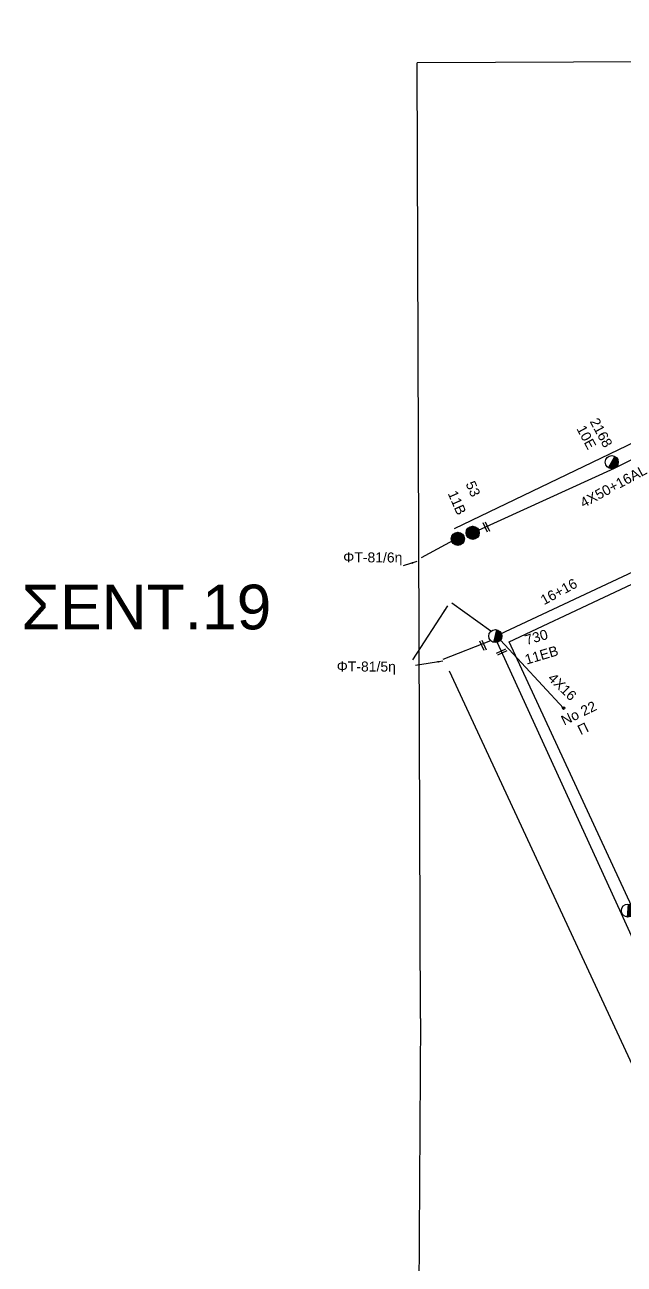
# Model space of a CAD drawing. Header units: millimetres. Extents: x 3156 to 5307, y 1191 to 2273.
# Drawn here: x 3163.7 to 3271.8, y 2024.5 to 2247.8 of the extents above; entities that cross this region are included whole.
import ezdxf

# ---------------------------------------------------------------- set-up
doc = ezdxf.new("R2010")
doc.units = ezdxf.units.MM
for name, color, linetype in [('Άγνωστα', 7, 'Continuous'), ('Γυμνά εναέρια ΧΤ και ΦΟΠ (3Φ)   4x50+16AL', 7, 'Continuous'), ('Εναέρια παροχή ΧΤ 4x25', 7, 'SYN_LINE'), ('Επιγραφές - Σχήματα', 7, 'Continuous'), ('Μηχανική τομή', 7, 'Continuous'), ('Στύλος Ξύλινος', 7, 'Continuous'), ('Στύλος Ξύλινος @ 1', 7, 'Continuous'), ('Στύλος ΦΜ', 7, 'Continuous'), ('Στύλος ΦΜ @ 1', 7, 'Continuous'), ('Συνδέσεις', 7, 'Continuous'), ('Υπόβαθρο ΔΕΗ', 7, 'Continuous')]:
    doc.layers.add(name, color=color, linetype=linetype)
doc.styles.add('arial', font='arial.ttf')
doc.styles.get("Standard").update_dxf_attribs({"font": 'arial.ttf'})
doc.linetypes.add('SYN_LINE', pattern='A,0.5,-0.0001,["/\\/\\/\\/",Standard,S=0.1,R=0,X=0,Y=-0.05],-0.25', length=0.7501)
doc.dimstyles.new('ISO-25', dxfattribs={"dimtxt": 2.5, "dimasz": 2.5, "dimexe": 1.25, "dimexo": 0.625, "dimtad": 1, "dimtxsty": 'Standard', "dimcen": 2.5, "dimadec": 0, "dimazin": 0, "dimtfac": 1, "dimtmove": 0, "dimatfit": 3, "dimfxl": 1, "dimarcsym": 0})

# ---------------------------------------------------------------- blocks, each defined once
blk = doc.blocks.new('ΥΠΑΡΧΩΝ ΤΣΙΜΕΝΤΕΝΙΟΣ ΣΤΥΛΟΣ')
at = {"layer": 'Στύλος ΦΜ'}
blk.add_hatch(color=7, dxfattribs=at).paths.add_polyline_path([(-1.29, -2.28, 0.574793), (2.62, 0, 0.268822), (1.3, 2.27)])
at = {"layer": 'Στύλος ΦΜ', "color": 7}
blk.add_line((-1.29, -2.28), (1.3, 2.27), dxfattribs=at)
blk.add_circle((0, 0), 2.62, dxfattribs=at)
at = {"layer": 'Στύλος ΦΜ', "flags": 4}
for tag, p in [('ΑΡΙΘΜΟΣ', (-4.68, 8.05)), ('ΤΥΠΟΣ', (-4.91, 3.03))]:
    blk.add_attdef(tag, p, '', height=4, dxfattribs=at)
blk = doc.blocks.new('_ΣΥΝΔΕΣΗ')
at = {"layer": 'Συνδέσεις', "linetype": 'SYN_LINE', "ltscale": 40}
blk.add_hatch(color=256, dxfattribs=at).paths.add_polyline_path([(0.5, -0.01, 1), (-0.5, -0.01, 1)])
at = {"layer": 'Συνδέσεις'}
blk.add_circle((0, -0.01), 0.5, dxfattribs=at)
blk = doc.blocks.new('ΜΗΧΑΝΙΚΗ ΤΟΜΗ')
at = {"layer": 'Μηχανική τομή', "ltscale": 40}
for p, q in [((-1.89, 0.78), (1.89, 0.78)), ((1.89, 0), (-1.89, 0))]:
    blk.add_line(p, q, dxfattribs=at)
blk = doc.blocks.new('ΥΠΑΡΧΩΝ ΞΥΛΙΝΟΣ ΣΤΥΛΟΣ')
at = {"layer": 'Στύλος Ξύλινος'}
h = blk.add_hatch(color=7, dxfattribs=at)
h.paths.add_polyline_path([(-2.62, 0, 0.270008), (-1.29, -2.28), (1.3, 2.27, 0.576266)])
h.paths.add_polyline_path([(-1.29, -2.28, 0.574793), (2.62, 0, 0.268822), (1.3, 2.27)])
at = {"layer": 'Στύλος Ξύλινος', "color": 7}
blk.add_line((-1.29, -2.28), (1.3, 2.27), dxfattribs=at)
blk.add_circle((0, 0), 2.62, dxfattribs=at)
at = {"layer": 'Στύλος Ξύλινος', "flags": 4}
for tag, p in [('ΑΡΙΘΜΟΣ', (-4.91, 8.6)), ('ΤΥΠΟΣ', (-4.85, 3.39))]:
    blk.add_attdef(tag, p, '', height=4, dxfattribs=at)

msp = doc.modelspace()

# ---------------------------------------------------------------- linework, layer by layer
at = {"layer": 'Άγνωστα', "linetype": 'Continuous', "ltscale": 0.2}
msp.add_line((3249.39, 2138), (3275.4, 2150.17), dxfattribs=at)
at = {"layer": 'Άγνωστα', "color": 6}
for points in [[(3247.76, 2138.5), (3240.7, 2143.59)], [(3247.7, 2136.81), (3239.1, 2133.42)], [(3248.88, 2136.5), (3271.26, 2087.66), (3290.57, 2045.07), (3307.65, 2010.74)]]:
    msp.add_lwpolyline(points, dxfattribs=at)
at = {"layer": 'Γυμνά εναέρια ΧΤ και ΦΟΠ (3Φ)   4x50+16AL', "color": 30, "ltscale": 40}
for points in [[(3245.53, 2156.74), (3270.03, 2167.89), (3301.14, 2183.48)], [(3240.94, 2154.83), (3235.16, 2151.74)]]:
    msp.add_lwpolyline(points, dxfattribs=at)
at = {"layer": 'Εναέρια παροχή ΧΤ 4x25', "color": 6, "ltscale": 20}
msp.add_lwpolyline([(3249.49, 2136.91), (3260.84, 2124.67)], dxfattribs=at)
at = {"layer": 'Υπόβαθρο ΔΕΗ', "linetype": 'Continuous', "ltscale": 0.2}
for p, q in [((5162.12, 2247.76), (3234.44, 2240.91)), ((3235.05, 2068.75), (3234.44, 2240.91)), ((3235.05, 2068.75), (3229.69, 1244.31))]:
    msp.add_line(p, q, dxfattribs=at)
at = {"layer": 'Υπόβαθρο ΔΕΗ'}
for points in [[(3241.2, 2157.02), (3320.6, 2195.15), (3288.51, 2240.01)], [(3251.07, 2136.63), (3302.42, 2160.74), (3403.99, 1937.73), (3398.52, 1932.77), (3338.04, 1949.15), (3251.07, 2136.63)], [(3240.22, 2131.38), (3319.15, 1961.62), (3317.73, 1953.96), (3273.59, 1965.5), (3239.63, 2017.96)]]:
    msp.add_lwpolyline(points, dxfattribs=at)

# ---------------------------------------------------------------- block references
at = {"layer": 'Μηχανική τομή'}
for p, xscale, yscale, zscale, rotation in [((3246.74, 2157.2), 0.4999999999992888, 0.4999999999992888, 0.4999999999992888, 295.4233059311111), ((3246.15, 2135.87), 0.4999999999992888, 0.4999999999992888, 0.4999999999992888, 295.4233059311111), ((3249.61, 2134.94), 0.4999999999990834, 0.4999999999990834, 0.4999999999990834, 205.4233059311223)]:
    msp.add_blockref('ΜΗΧΑΝΙΚΗ ΤΟΜΗ', p, dxfattribs=dict(at, xscale=xscale, yscale=yscale, zscale=zscale, rotation=rotation))
at = {"layer": 'Στύλος Ξύλινος @ 1', "ltscale": 40, "xscale": 0.4499999999998181, "yscale": 0.4499999999998181, "zscale": 0.4499999999998181}
for p in [(3244.47, 2156.24), (3241.8, 2155.17)]:
    msp.add_blockref('ΥΠΑΡΧΩΝ ΞΥΛΙΝΟΣ ΣΤΥΛΟΣ', p, dxfattribs=at)
at = {"layer": 'Στύλος ΦΜ @ 1', "ltscale": 40, "xscale": 0.4499999999998181, "yscale": 0.4499999999998181, "zscale": 0.4499999999998181}
for p in [(3269.54, 2168.97), (3241.77, 2155.16)]:
    msp.add_blockref('ΥΠΑΡΧΩΝ ΤΣΙΜΕΝΤΕΝΙΟΣ ΣΤΥΛΟΣ', p, dxfattribs=at)
at = {"layer": 'Στύλος ΦΜ @ 1', "ltscale": 40}
ref = msp.add_blockref('ΥΠΑΡΧΩΝ ΤΣΙΜΕΝΤΕΝΙΟΣ ΣΤΥΛΟΣ', (3244.45, 2156.26), dxfattribs=dict(at, xscale=0.4499999999997169, yscale=0.4499999999997169, zscale=0.4499999999997169, rotation=293.5923078936589))
ref.add_attrib('ΤΥΠΟΣ', '53', (3243.15, 2165.08), dxfattribs={"layer": '', "height": 1.8, "rotation": 293.5923, "flags": 4})
ref.add_attrib('ΑΡΙΘΜΟΣ', '11B', (3239.93, 2163.36), dxfattribs={"layer": '', "height": 1.8, "rotation": 293.5923, "flags": 4})
ref = msp.add_blockref('ΥΠΑΡΧΩΝ ΤΣΙΜΕΝΤΕΝΙΟΣ ΣΤΥΛΟΣ', (3248.55, 2137.63), dxfattribs=dict(at, xscale=0.4499999999997304, yscale=0.4499999999997304, zscale=0.4499999999997304, rotation=16.49156130567181))
ref.add_attrib('ΤΥΠΟΣ', '730', (3254.18, 2135.99), dxfattribs={"layer": '', "height": 1.8, "rotation": 16.4916, "flags": 4})
ref.add_attrib('ΑΡΙΘΜΟΣ', '11EB', (3254.18, 2132.49), dxfattribs={"layer": '', "height": 1.8, "rotation": 16.4916, "flags": 4})
ref = msp.add_blockref('ΥΠΑΡΧΩΝ ΤΣΙΜΕΝΤΕΝΙΟΣ ΣΤΥΛΟΣ', (3272.46, 2088.19), dxfattribs=dict(at, xscale=0.4499999999999637, yscale=0.4499999999999637, zscale=0.4499999999999637, rotation=24.73665489858489))
ref.add_attrib('ΤΥΠΟΣ', '1723', (3277.14, 2090.69), dxfattribs={"layer": '', "height": 1.8, "rotation": 24.7367, "flags": 4})
ref.add_attrib('ΑΡΙΘΜΟΣ', '10E', (3278.81, 2087.04), dxfattribs={"layer": '', "height": 1.8, "rotation": 24.7367, "flags": 4})
at = {"layer": 'Συνδέσεις', "xscale": 0.4499999999998181, "yscale": 0.4499999999998181, "zscale": 0.4499999999998181}
msp.add_blockref('_ΣΥΝΔΕΣΗ', (3260.85, 2124.67), dxfattribs=at)

# ---------------------------------------------------------------- texts
at = {"ltscale": 40, "insert": (3256.46, 2144.76), "char_height": 1.8, "width": 43.5158, "attachment_point": 1, "rotation": 28.405, "style": 'arial'}
msp.add_mtext('16+16', dxfattribs=at)
at = {"layer": 'Άγνωστα', "ltscale": 40, "char_height": 1.8, "width": 43.5158, "attachment_point": 1, "rotation": 298.405, "style": 'arial'}
for s, insert in [('2168', (3267.1, 2177.17)), ('10Ε', (3264.71, 2175.86))]:
    msp.add_mtext(s, dxfattribs=dict(at, insert=insert))
at = {"layer": 'Γυμνά εναέρια ΧΤ και ΦΟΠ (3Φ)   4x50+16AL', "ltscale": 40, "char_height": 1.8, "attachment_point": 1, "style": 'arial'}
for s, insert, width, rotation in [('4X50+16AL', (3263.59, 2162.27), 43.5158, 28.405), ('ΦΤ-81/6η', (3221.12, 2152.73), 44.917, 359.808), ('ΦΤ-81/5η', (3219.95, 2133.07), 44.917, 359.808)]:
    msp.add_mtext(s, dxfattribs=dict(at, insert=insert, width=width, rotation=rotation))
at = {"layer": 'Εναέρια παροχή ΧΤ 4x25', "ltscale": 20, "char_height": 1.8, "width": 43.5158, "attachment_point": 1, "style": 'arial'}
for s, insert, rotation in [('4X16', (3259.13, 2131.19), 316.4042), ('No 22', (3260.18, 2123.1), 25.8376), ('Π', (3263.15, 2121.37), 25.8376)]:
    msp.add_mtext(s, dxfattribs=dict(at, insert=insert, rotation=rotation))
at = {"layer": 'Υπόβαθρο ΔΕΗ', "insert": (3163.11, 2146.9), "char_height": 7.4305, "width": 85.5373, "attachment_point": 1, "style": 'arial'}
msp.add_mtext('{\\H1.083x;ΣΕΝΤ.19}', dxfattribs=at)

# ---------------------------------------------------------------- leaders
at = {"layer": 'Επιγραφές - Σχήματα', "ltscale": 40}
for points in [[(3234.4, 2151.07), (3231.92, 2150.3)], [(3239.92, 2143.06), (3233.61, 2133.35)], [(3239.11, 2133.13), (3234.15, 2132.33)]]:
    msp.add_leader(points, dimstyle='ISO-25', override={"dimasz": 1, "dimtad": 0}, dxfattribs=at)

doc.saveas('drawing.dxf')
